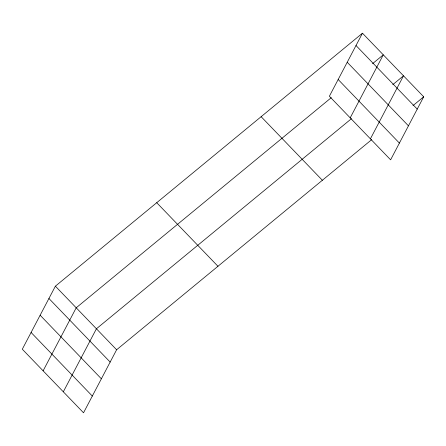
<?xml version="1.0" encoding="UTF-8"?>
<svg xmlns="http://www.w3.org/2000/svg" width="446" height="446" viewBox="0 0 446 446"><rect width="100%" height="100%" fill="white"/><g stroke="black" fill="none" stroke-linecap="round" stroke-linejoin="round"><path stroke-width="0.67" d="M362.47 33.21L329.377 96.241L390.612 159.819L423.7 96.793L362.47 33.21L55.388 286.181L22.3 349.207L83.53 412.79L116.623 349.759L371.691 139.637M43.117 370.821L76.21 307.796L331.278 97.674M63.326 391.805L96.414 328.78L351.487 118.658M350.199 117.856L383.287 54.83L372.566 63.666M370.403 138.84L403.496 75.814L392.77 84.645M412.979 105.63L423.7 96.793M356.008 45.52L417.239 109.103M347.222 62.256L408.452 125.839M338.168 79.505L399.399 143.082M261.133 116.69L322.363 180.273M156.724 202.701L217.955 266.279M55.388 286.181L116.623 349.759M48.926 298.486L110.156 362.068M40.14 315.227L101.37 378.805M31.086 332.471L92.316 396.048"/></g></svg>
